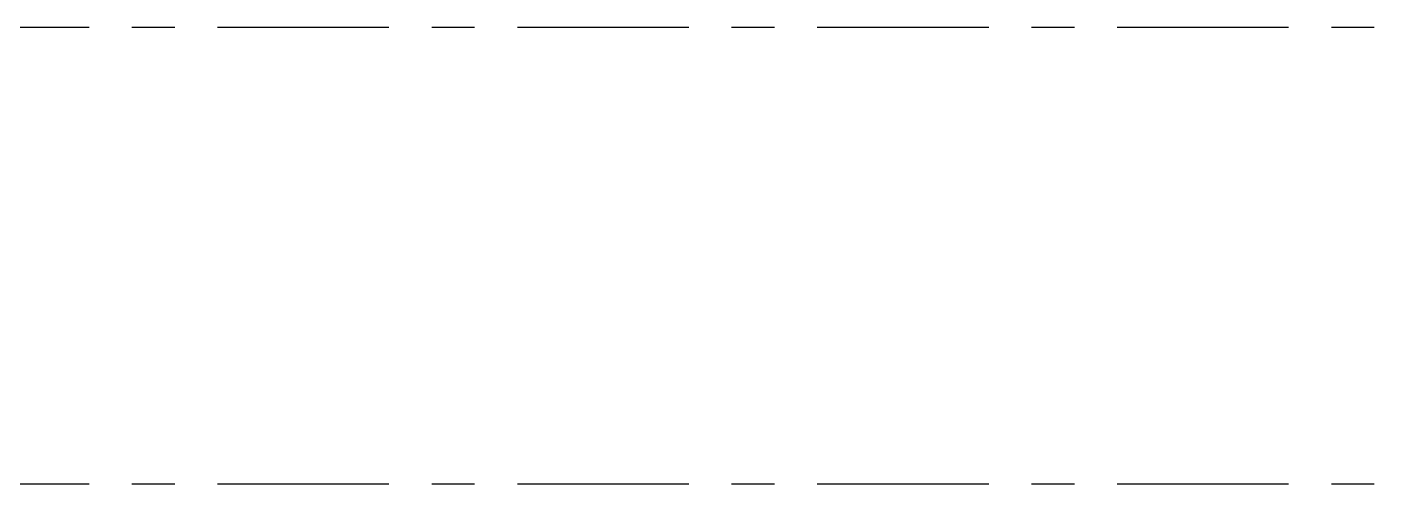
# Model space of a CAD drawing. Header units: millimetres. Extents: x -25371 to 2282244, y -90657 to 147824.
# Drawn here: x 1760283 to 1762060, y 3527 to 4127 of the extents above; entities that cross this region are included whole.
import ezdxf

# ---------------------------------------------------------------- set-up
doc = ezdxf.new("R2010")
doc.units = ezdxf.units.MM
doc.linetypes.add('CENTER', pattern=[50.8, 31.75, -6.35, 6.35, -6.35])
doc.linetypes.add('TA_GL_000.90000', pattern=[2.475, 0.9, -0.225, 0.225, -0.225, 0.9])
doc.layers.add('000 - 0_SYM_DWG_GRIDLINE_MAIN_COLOR_251', color=251, linetype='Continuous')
doc.layers.add('000 - GRID', color=251, linetype='CENTER')
doc.styles.add('TA', font='', dxfattribs={"height": 4.5})
doc.styles.get('TA').set_extended_font_data('Cordia New')

# ---------------------------------------------------------------- blocks, each defined once
blk = doc.blocks.new('*U2265')
at = {"layer": '000 - 0_SYM_DWG_GRIDLINE_MAIN_COLOR_251', "color": 0, "linetype": 'ByBlock', "ltscale": 5}
blk.add_line((20, 0), (-529.286, 0), dxfattribs=at)
at = {"style": 'TA', "flags": 1}
blk.add_attdef('LOCATION', (6, -6), '', height=4.5, rotation=270, dxfattribs=at)
blk = doc.blocks.new('C-1-VS01_REV00_20260615-143253_ELEVATION_3_DIMS')
at = {"layer": '000 - GRID', "linetype": 'TA_GL_000.90000', "xscale": 50.00000000000004, "yscale": 50.00000000000004, "zscale": 50.00000000000004, "rotation": 180}
for p in [(-12960, 108700), (-12960, 108100)]:
    blk.add_blockref('*U2265', p, dxfattribs=at)

msp = doc.modelspace()

# ---------------------------------------------------------------- block references
msp.add_blockref('C-1-VS01_REV00_20260615-143253_ELEVATION_3_DIMS', (1770162.019, -104572.744))

doc.saveas('drawing.dxf')
